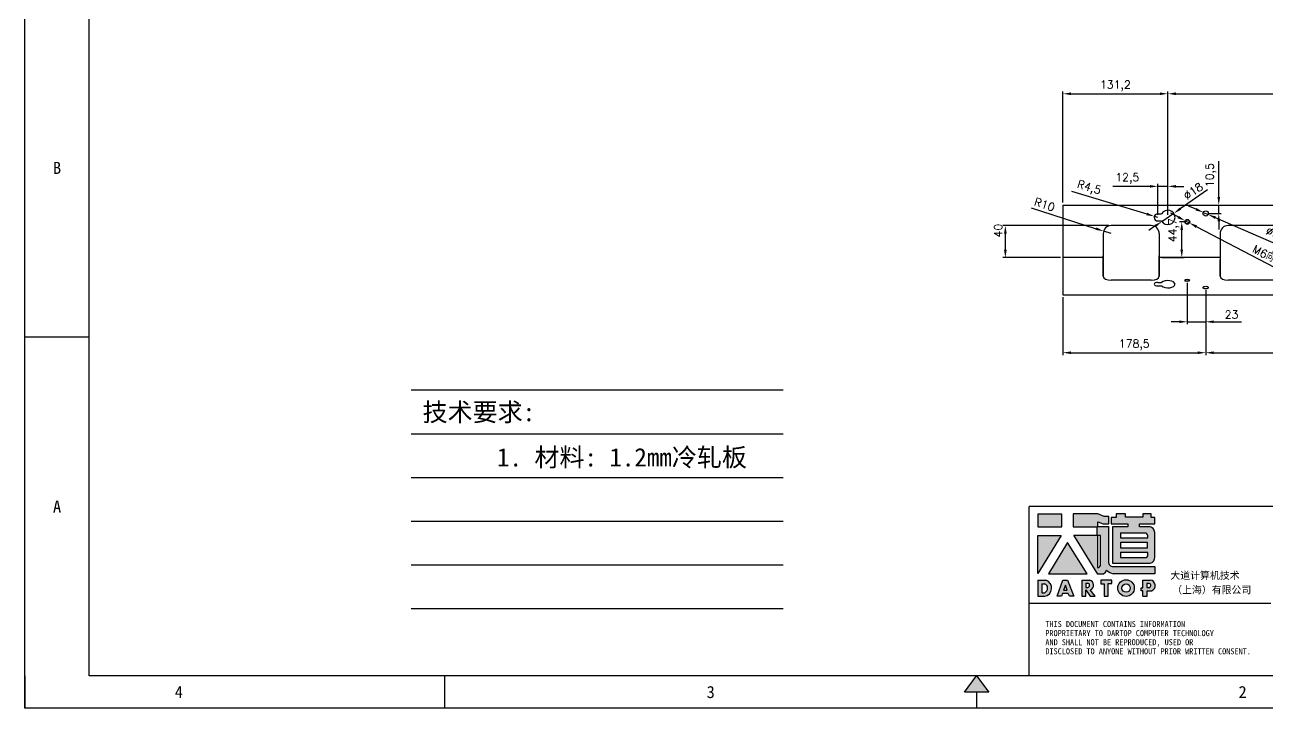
# Model space of a CAD drawing. Header units: millimetres. Extents: x -32103 to 8419, y 14505 to 33139.
# Drawn here: x 3579 to 5131, y 14505 to 15359 of the extents above; entities that cross this region are included whole.
import ezdxf
from ezdxf.enums import TextEntityAlignment as Align

# ---------------------------------------------------------------- set-up
doc = ezdxf.new("R2010")
doc.units = ezdxf.units.MM
doc.linetypes.add('DOT', pattern=[0.25, 0, -0.25])
doc.layers.add('4', color=7, linetype='Continuous')
doc.layers.add('print', color=30, linetype='Continuous')
doc.layers.add('dim', color=2, linetype='Continuous', lineweight=9)
doc.styles.add('Dartop', font='')
doc.styles.add('HZ', font='')
doc.styles.add('hzHT', font='simhei.ttf')
doc.styles.get("Standard").update_dxf_attribs({"font": 'txt', "bigfont": 'gbcbig.shx'})
doc.styles.get('Dartop').set_extended_font_data('FangSong_GB2312')
doc.styles.get('HZ').set_extended_font_data('SimSun')
doc.dimstyles.new('2-small', dxfattribs={"dimtxt": 10, "dimasz": 10, "dimexe": 3, "dimexo": 3, "dimgap": 4, "dimtad": 1, "dimtxsty": 'Standard', "dimcen": 5, "dimazin": 0, "dimtfac": 1, "dimtmove": 0, "dimatfit": 3, "dimfxl": 0, "dimarcsym": 0})

# ---------------------------------------------------------------- blocks, each defined once
blk = doc.blocks.new('*U5')
at = {"color": 254, "linetype": 'Continuous', "extrusion": (0, 0, -1)}
for points in [[(-17, 0.333), (-16.812, 0.25), (-17, 0.5)], [(-17, 0.333), (-17, 0.5), (-17.188, 0.25)], [(-17, 0.333), (-17.188, 0.25), (-16.812, 0.25)]]:
    blk.add_solid(points, dxfattribs=at)
blk = doc.blocks.new('dadao')
for p, q in [((48, 19.2), (44.9, 10.4)), ((44.9, 10.4), (51.2, 10.4)), ((51.2, 10.4), (48, 19.2))]:
    blk.add_line(p, q)
for points in [[(41.8, 121.6), (41.8, 143.7), (-0.4, 143.7), (-0.4, 121.6), (41.8, 121.6)], [(104.8, 122), (104.8, 130.3), (114.1, 126.3), (124.2, 126.3), (124.2, 139.6), (115.9, 139.6), (105.1, 143.9), (61.5, 143.9)], [(61.7, 144), (61.7, 121.3), (103.9, 121.3)], [(113.4, 38.7), (105.1, 38.7), (63, 106.5), (103.9, 106.5), (103.9, 120.9), (103.9, 121.3)], [(109.7, 53.6), (109.7, 106.2), (104.3, 106.2), (104.3, 50.4), (106.6, 50.4)], [(144.6, 94.4), (144.6, 84.8), (192, 84.8), (192, 94.1), (144.9, 94.1)], [(120.2, 45), (119.5, 45), (119.5, 44.6)], [(0, 28), (0, 0), (11.8, 0)], [(0.1, 28), (14, 28)], [(7.1, 21.8), (7.1, 6.1), (12, 6.1)], [(7.1, 21.8), (11.4, 21.8)], [(76.8, 28.2), (76.8, 0), (84.1, 0), (84.1, 11.1), (91.6, -0.1), (100.3, -0.1), (91.7, 11.1)], [(76.8, 28.2), (90.6, 28.2)], [(84, 22.7), (84, 15.3), (87.2, 15.3)], [(84, 22.7), (87.3, 22.7)], [(183.7, 0), (183.7, 9.6), (180.6, 9.6), (180.6, 14.9), (183.8, 14.9), (183.8, 28.1), (196.1, 28.1), (196.5, 28.1)], [(194.9, 22.3), (190.8, 22.3), (190.8, 15), (194.4, 15)], [(183.7, 0), (190.9, 0), (190.9, 9.6), (198.8, 9.6)]]:
    blk.add_lwpolyline(points)
blk.add_lwpolyline([(137.1, 144.2), (137.1, 137.9), (128.3, 137.9), (128.3, 126.5), (157.3, 126.5), (157.3, 121.5), (130.3, 121.5), (130.3, 57.5), (194.4, 57.5, 0.414214), (204.4, 67.5), (204.4, 111.3, 0.414214), (194.4, 121.3), (177.5, 121.3), (177.5, 126.3), (204.7, 126.3), (204.7, 137.7), (198.2, 137.7), (198.2, 143.9), (183.3, 143.9), (183.3, 138), (153, 138), (153, 144.2), (137.1, 144.2)], format="xyb", close=True)
for points in [[(104.8, 122), (123.4, 122), (123.4, 60, 0.414214), (131.4, 52), (204.8, 52), (204.8, 39.1), (131.7, 39.1)], [(144.3, 110.8), (144.3, 101.8), (192.3, 101.8), (192.3, 105.5, 0.414214), (187.3, 110.5), (144.3, 110.5)], [(144.6, 77), (144.6, 67.5), (187.6, 67.5, 0.414214), (192.6, 72.5), (192.6, 76.4), (144.6, 76.4)]]:
    blk.add_lwpolyline(points, format="xyb")
for points in [[(-0.3, 106.2), (40.4, 106.2), (-0.3, 39.7), (-0.3, 106.2)], [(51.7, 94.1), (18.4, 39.3), (86.2, 39.3)], [(43.8, 28.2), (51.8, 28.2), (62.6, -0.1), (55, -0.1), (53.2, 5), (42.9, 5), (41.1, 0), (33.6, 0)], [(110, 28.1), (110, 21.9), (116, 21.9), (116, -0.1), (123.2, -0.1), (123.2, 22), (129.2, 22), (129.2, 28.1), (110, 28.1)]]:
    blk.add_lwpolyline(points, close=True)
for radius in [14.5, 7.44]:
    blk.add_circle((154.2, 14.2), radius)
for centre, radius, start, end in [((99.2, 60.7), 12.6, 305.6399, 325.969), ((111.6, 46.7), 8.19, 282.9811, 347.6627), ((136, 61.7), 22.9, 226.7358, 259.3209), ((8.5, 13.9), 8.49, 294.2143, 69.7177), ((9.6, 14.2), 14.4, 278.6604, 72.3203), ((86.4, 19), 3.8, 282.527, 76.7196), ((88.6, 19.4), 8.95, 290.6073, 77.2124), ((193.7, 18.7), 3.8, 280.9891, 72.5513), ((195.7, 18.6), 9.51, 288.8959, 85.2442)]:
    blk.add_arc(centre, radius, start, end)
blk = doc.blocks.new('*D83')
at = {"layer": 'Defpoints', "color": 0}
for p in [(4804.2, 15107.7), (4936.6, 15107.7), (4876.1, 15067.7)]:
    blk.add_point(p, dxfattribs=at)
at = {"layer": 'dim', "color": 0, "lineweight": -2}
for p, q in [((4933.6, 15107.7), (4801.2, 15107.7)), ((4804.2, 15077.7), (4804.2, 15097.7)), ((4873.1, 15067.7), (4801.2, 15067.7))]:
    blk.add_line(p, q, dxfattribs=at)
at = {"layer": 'dim', "color": 0}
for points in [[(4802.5, 15097.7), (4805.9, 15097.7), (4804.2, 15107.7)], [(4802.5, 15077.7), (4805.9, 15077.7), (4804.2, 15067.7)]]:
    blk.add_solid(points, dxfattribs=at)
at = {"layer": 'dim', "color": 0, "insert": (4795.2, 15101.4), "char_height": 10, "attachment_point": 5, "rotation": 90}
blk.add_mtext('40', dxfattribs=at)
blk = doc.blocks.new('*D84')
at = {"layer": 'Defpoints', "color": 0}
for p in [(4927.1, 15100.8), (4936.6, 15097.7)]:
    blk.add_point(p, dxfattribs=at)
at = {"layer": 'dim', "color": 0, "lineweight": -2}
for p, q in [((4836.3, 15130.1), (4917.6, 15103.9)), ((4936.6, 15097.7), (4927.1, 15100.8))]:
    blk.add_line(p, q, dxfattribs=at)
at = {"layer": 'dim', "color": 0}
blk.add_solid([(4918.1, 15105.5), (4917, 15102.3), (4927.1, 15100.8)], dxfattribs=at)
at = {"layer": 'dim', "color": 0, "insert": (4853.2, 15134.1), "char_height": 10, "attachment_point": 5, "rotation": 342.1088}
blk.add_mtext('R10', dxfattribs=at)
blk = doc.blocks.new('*D85')
at = {"layer": 'Defpoints', "color": 0}
for p in [(5007.3, 15272.4), (4876.1, 15133.4), (5007.3, 15118)]:
    blk.add_point(p, dxfattribs=at)
at = {"layer": 'dim', "color": 0, "lineweight": -2}
for p, q in [((4876.1, 15136.4), (4876.1, 15275.4)), ((4886.1, 15272.4), (4997.3, 15272.4)), ((5007.3, 15121), (5007.3, 15275.4))]:
    blk.add_line(p, q, dxfattribs=at)
at = {"layer": 'dim', "color": 0}
for points in [[(4886.1, 15274.1), (4886.1, 15270.8), (4876.1, 15272.4)], [(4997.3, 15274.1), (4997.3, 15270.8), (5007.3, 15272.4)]]:
    blk.add_solid(points, dxfattribs=at)
at = {"layer": 'dim', "color": 0, "insert": (4941.7, 15282.3), "char_height": 10, "attachment_point": 5}
blk.add_mtext('131,2', dxfattribs=at)
blk = doc.blocks.new('*D86')
at = {"layer": 'Defpoints', "color": 0}
for p in [(5594.2, 15272.4), (5007.3, 15118), (5594.2, 15118)]:
    blk.add_point(p, dxfattribs=at)
at = {"layer": 'dim', "color": 0, "lineweight": -2}
for p, q in [((5007.3, 15121), (5007.3, 15275.4)), ((5017.3, 15272.4), (5584.2, 15272.4)), ((5594.2, 15121), (5594.2, 15275.4))]:
    blk.add_line(p, q, dxfattribs=at)
at = {"layer": 'dim', "color": 0}
for points in [[(5017.3, 15274.1), (5017.3, 15270.8), (5007.3, 15272.4)], [(5584.2, 15274.1), (5584.2, 15270.8), (5594.2, 15272.4)]]:
    blk.add_solid(points, dxfattribs=at)
at = {"layer": 'dim', "color": 0, "insert": (5300.7, 15282.3), "char_height": 10, "attachment_point": 5}
blk.add_mtext('586,9', dxfattribs=at)
blk = doc.blocks.new('*D90')
at = {"layer": 'Defpoints', "color": 0}
for p in [(4994.8, 15156.8), (4994.8, 15118), (5007.3, 15118)]:
    blk.add_point(p, dxfattribs=at)
at = {"layer": 'dim', "color": 0, "lineweight": -2}
for p, q in [((4984.8, 15156.8), (4938.5, 15156.8)), ((4994.8, 15121), (4994.8, 15159.8)), ((5007.3, 15156.8), (4994.8, 15156.8)), ((5007.3, 15121), (5007.3, 15159.8)), ((5017.3, 15156.8), (5027.3, 15156.8))]:
    blk.add_line(p, q, dxfattribs=at)
at = {"layer": 'dim', "color": 0}
for points in [[(4984.8, 15158.4), (4984.8, 15155.1), (4994.8, 15156.8)], [(5017.3, 15158.4), (5017.3, 15155.1), (5007.3, 15156.8)]]:
    blk.add_solid(points, dxfattribs=at)
at = {"layer": 'dim', "color": 0, "insert": (4956.6, 15166.6), "char_height": 10, "attachment_point": 5}
blk.add_mtext('12,5', dxfattribs=at)
blk = doc.blocks.new('*D91')
at = {"layer": 'Defpoints', "color": 0}
for p in [(4999.9, 15112.9), (5014.7, 15123.1)]:
    blk.add_point(p, dxfattribs=at)
at = {"layer": 'dim', "color": 0, "lineweight": -2}
for p, q in [((5057, 15152.3), (5022.9, 15128.8)), ((4999.9, 15112.9), (5014.7, 15123.1)), ((4991.6, 15107.3), (4983.4, 15101.6))]:
    blk.add_line(p, q, dxfattribs=at)
at = {"layer": 'dim', "color": 0}
for points in [[(5022, 15130.2), (5023.9, 15127.4), (5014.7, 15123.1)], [(4990.7, 15108.6), (4992.6, 15105.9), (4999.9, 15112.9)]]:
    blk.add_solid(points, dxfattribs=at)
at = {"layer": 'dim', "color": 0, "insert": (5039, 15150.8), "char_height": 10, "attachment_point": 5, "rotation": 34.5567}
blk.add_mtext('∅18', dxfattribs=at)
blk = doc.blocks.new('*D92')
at = {"layer": 'Defpoints', "color": 0}
for p in [(4990.5, 15119.3), (4994.8, 15118)]:
    blk.add_point(p, dxfattribs=at)
at = {"layer": 'dim', "color": 0, "lineweight": -2}
for p, q in [((4886.8, 15150.9), (4980.9, 15122.3)), ((4994.8, 15118), (4990.5, 15119.3))]:
    blk.add_line(p, q, dxfattribs=at)
at = {"layer": 'dim', "color": 0}
blk.add_solid([(4981.4, 15123.9), (4980.4, 15120.7), (4990.5, 15119.3)], dxfattribs=at)
at = {"layer": 'dim', "color": 0, "insert": (4908.6, 15154.5), "char_height": 10, "attachment_point": 5, "rotation": 343.0741}
blk.add_mtext('R4,5', dxfattribs=at)
blk = doc.blocks.new('*D93')
at = {"layer": 'Defpoints', "color": 0}
for p in [(4876.1, 15021.2, 20.5), (5054.6, 15030.3, 15.3), (5054.6, 14949)]:
    blk.add_point(p, dxfattribs=at)
at = {"layer": 'dim', "color": 0, "lineweight": -2}
for p, q in [((4876.1, 15018.2), (4876.1, 14946)), ((5054.6, 15027.3), (5054.6, 14946)), ((4886.1, 14949), (5044.6, 14949))]:
    blk.add_line(p, q, dxfattribs=at)
at = {"layer": 'dim', "color": 0}
for points in [[(4886.1, 14950.6), (4886.1, 14947.3), (4876.1, 14949)], [(5044.6, 14950.6), (5044.6, 14947.3), (5054.6, 14949)]]:
    blk.add_solid(points, dxfattribs=at)
at = {"layer": 'dim', "color": 0, "insert": (4965.3, 14958.8), "char_height": 10, "attachment_point": 5}
blk.add_mtext('178,5', dxfattribs=at)
blk = doc.blocks.new('*D94')
at = {"layer": 'Defpoints', "color": 0}
for p in [(5402.6, 15039.4, 3.7), (5054.6, 15030.3, 15.3), (5402.6, 14949)]:
    blk.add_point(p, dxfattribs=at)
at = {"layer": 'dim', "color": 0, "lineweight": -2}
for p, q in [((5402.6, 15036.4), (5402.6, 14946)), ((5054.6, 15027.3), (5054.6, 14946)), ((5064.6, 14949), (5392.6, 14949))]:
    blk.add_line(p, q, dxfattribs=at)
at = {"layer": 'dim', "color": 0}
for points in [[(5064.6, 14950.6), (5064.6, 14947.3), (5054.6, 14949)], [(5392.6, 14950.6), (5392.6, 14947.3), (5402.6, 14949)]]:
    blk.add_solid(points, dxfattribs=at)
at = {"layer": 'dim', "color": 0, "insert": (5228.6, 14958), "char_height": 10, "attachment_point": 5}
blk.add_mtext('348', dxfattribs=at)
blk = doc.blocks.new('*D105')
at = {"layer": 'Defpoints', "color": 0}
for p in [(5051.6, 15124.2), (5057.6, 15121.6)]:
    blk.add_point(p, dxfattribs=at)
at = {"layer": 'dim', "color": 0, "lineweight": -2}
for p, q in [((5042.5, 15128.2), (5033.3, 15132.2)), ((5051.6, 15124.2), (5057.6, 15121.6)), ((5158.1, 15077.8), (5066.7, 15117.6))]:
    blk.add_line(p, q, dxfattribs=at)
at = {"layer": 'dim', "color": 0}
for points in [[(5043.1, 15129.8), (5041.8, 15126.7), (5051.6, 15124.2)], [(5067.4, 15119.2), (5066.1, 15116.1), (5057.6, 15121.6)]]:
    blk.add_solid(points, dxfattribs=at)
at = {"layer": 'dim', "color": 0, "insert": (5143.8, 15094.7), "char_height": 10, "attachment_point": 5, "rotation": 336.4152}
blk.add_mtext('∅6,5', dxfattribs=at)
blk = doc.blocks.new('*D106')
at = {"layer": 'Defpoints', "color": 0}
for p in [(5028.9, 15113.9), (5034.3, 15111.1)]:
    blk.add_point(p, dxfattribs=at)
at = {"layer": 'dim', "color": 0, "lineweight": -2}
for p, q in [((5020.1, 15118.5), (5011.2, 15123.1)), ((5028.9, 15113.9), (5034.3, 15111.1)), ((5160.6, 15044.8), (5043.1, 15106.4))]:
    blk.add_line(p, q, dxfattribs=at)
at = {"layer": 'dim', "color": 0}
for points in [[(5020.9, 15120), (5019.3, 15117), (5028.9, 15113.9)], [(5043.9, 15107.9), (5042.3, 15104.9), (5034.3, 15111.1)]]:
    blk.add_solid(points, dxfattribs=at)
at = {"layer": 'dim', "color": 0, "insert": (5140.2, 15065.9), "char_height": 10, "attachment_point": 5, "rotation": 332.3067}
blk.add_mtext('M6向下引申', dxfattribs=at)
blk = doc.blocks.new('*D139')
at = {"layer": 'Defpoints', "color": 0}
for p in [(5024.7, 15112.4), (5031.6, 15112.4), (4996.6, 15067.7)]:
    blk.add_point(p, dxfattribs=at)
at = {"layer": 'dim', "color": 0, "lineweight": -2}
for p, q in [((5028.6, 15112.4), (5021.7, 15112.4)), ((5024.7, 15077.7), (5024.7, 15102.4)), ((4999.6, 15067.7), (5027.7, 15067.7))]:
    blk.add_line(p, q, dxfattribs=at)
at = {"layer": 'dim', "color": 0}
for points in [[(5023, 15102.4), (5026.3, 15102.4), (5024.7, 15112.4)], [(5023, 15077.7), (5026.3, 15077.7), (5024.7, 15067.7)]]:
    blk.add_solid(points, dxfattribs=at)
at = {"layer": 'dim', "color": 0, "insert": (5014.8, 15101.9), "char_height": 10, "attachment_point": 5, "rotation": 90}
blk.add_mtext('44,7', dxfattribs=at)
blk = doc.blocks.new('*D140')
at = {"layer": 'Defpoints', "color": 0}
for p in [(5020.9, 15133.4), (5070.9, 15133.4), (5054.6, 15122.9)]:
    blk.add_point(p, dxfattribs=at)
at = {"layer": 'dim', "color": 0, "lineweight": -2}
for p, q in [((5070.9, 15143.4), (5070.9, 15188.1)), ((5023.9, 15133.4), (5073.9, 15133.4)), ((5070.9, 15122.9), (5070.9, 15133.4)), ((5057.6, 15122.9), (5073.9, 15122.9)), ((5070.9, 15112.9), (5070.9, 15102.9))]:
    blk.add_line(p, q, dxfattribs=at)
at = {"layer": 'dim', "color": 0}
for points in [[(5069.3, 15143.4), (5072.6, 15143.4), (5070.9, 15133.4)], [(5069.3, 15112.9), (5072.6, 15112.9), (5070.9, 15122.9)]]:
    blk.add_solid(points, dxfattribs=at)
at = {"layer": 'dim', "color": 0, "insert": (5061.1, 15170.8), "char_height": 10, "attachment_point": 5, "rotation": 90}
blk.add_mtext('10,5', dxfattribs=at)
blk = doc.blocks.new('*D141')
at = {"layer": 'Defpoints', "color": 0}
for p in [(5031.6, 15039.4, 5.8), (5054.6, 15030.3, 15.3), (5054.6, 14987.6)]:
    blk.add_point(p, dxfattribs=at)
at = {"layer": 'dim', "color": 0, "lineweight": -2}
for p, q in [((5031.6, 15036.4), (5031.6, 14984.6)), ((5054.6, 15027.3), (5054.6, 14984.6)), ((5021.6, 14987.6), (5011.6, 14987.6)), ((5031.6, 14987.6), (5054.6, 14987.6)), ((5064.6, 14987.6), (5099.3, 14987.6))]:
    blk.add_line(p, q, dxfattribs=at)
at = {"layer": 'dim', "color": 0}
for points in [[(5021.6, 14989.3), (5021.6, 14986), (5031.6, 14987.6)], [(5064.6, 14989.3), (5064.6, 14986), (5054.6, 14987.6)]]:
    blk.add_solid(points, dxfattribs=at)
at = {"layer": 'dim', "color": 0, "insert": (5086.9, 14996.6), "char_height": 10, "attachment_point": 5}
blk.add_mtext('23', dxfattribs=at)

msp = doc.modelspace()

# ---------------------------------------------------------------- hatches: boundary and pattern name
for points in [[(4874.76, 14747.443), (4844.625, 14747.443), (4844.625, 14731.698), (4874.76, 14731.698)], [(4873.79, 14720.682), (4844.706, 14720.682), (4844.706, 14673.196)], [(4881.852, 14712.065), (4858.077, 14672.88), (4906.489, 14672.88)], [(4937.228, 14664.862), (4923.47, 14664.862), (4923.47, 14660.497), (4927.762, 14660.497), (4927.762, 14644.768), (4932.902, 14644.768), (4932.902, 14660.508), (4937.228, 14660.508)]]:
    msp.add_hatch(color=0).paths.add_polyline_path(points)
h = msp.add_hatch(color=0)
h.paths.add_polyline_path([(4919.794, 14737.874), (4926.445, 14735.001), (4933.635, 14735.001), (4933.635, 14744.518), (4927.703, 14744.518), (4919.974, 14747.57), (4888.999, 14747.57), (4888.999, 14731.475), (4919.137, 14731.475), (4919.137, 14731.15), (4919.137, 14720.863), (4889.912, 14720.863), (4919.972, 14672.487), (4925.924, 14672.487, 0.27937482), (4930.269, 14676.712), (4930.269, 14676.935), (4930.794, 14676.935, 0.14314537), (4938.989, 14672.765), (4991.223, 14672.765), (4991.223, 14681.939), (4938.767, 14681.939, -0.41421356), (4933.053, 14687.653), (4933.053, 14731.984), (4919.794, 14731.984)])
h.paths.add_polyline_path([(4919.44, 14720.657), (4923.27, 14720.656), (4923.27, 14683.11, -0.08893574), (4921.051, 14680.827), (4919.427, 14680.827)], flags=16)
h = msp.add_hatch(color=0)
h.paths.add_polyline_path([(4991.133, 14743.185), (4986.485, 14743.185), (4986.485, 14747.606), (4975.863, 14747.606), (4975.863, 14743.406), (4954.175, 14743.406), (4954.175, 14747.827), (4942.817, 14747.827), (4942.817, 14743.324), (4936.541, 14743.324), (4936.541, 14735.174), (4957.252, 14735.174), (4957.252, 14731.569), (4937.953, 14731.569), (4937.953, 14685.93), (4983.769, 14685.93, 0.41421356), (4990.911, 14693.072), (4990.911, 14724.327, 0.41421356), (4983.769, 14731.469), (4971.658, 14731.469), (4971.658, 14735.006), (4991.133, 14735.006)])
h.paths.add_polyline_path([(4978.71, 14723.732, -0.41421356), (4982.281, 14720.161), (4982.281, 14717.542), (4947.978, 14717.542), (4947.978, 14723.732)], flags=16)
h.paths.add_polyline_path([(4982.059, 14712.015), (4982.059, 14705.383), (4948.2, 14705.383), (4948.2, 14712.015)], flags=16)
h.paths.add_polyline_path([(4982.501, 14699.414), (4982.501, 14696.575, -0.41421356), (4978.93, 14693.004), (4948.2, 14693.004), (4948.2, 14699.414)], flags=16)
h = msp.add_hatch(color=0)
h.paths.add_polyline_path([(4854.897, 14664.791), (4844.92, 14664.791), (4844.92, 14644.828), (4853.323, 14644.828, 0.79301591)])
h.paths.add_polyline_path([(4853.471, 14649.199), (4849.982, 14649.199), (4849.982, 14660.419), (4853.086, 14660.419, -0.67136089)], flags=16)
h = msp.add_hatch(color=0)
h.paths.add_polyline_path([(4881.927, 14664.955), (4876.233, 14664.955), (4868.91, 14644.806), (4874.304, 14644.806), (4875.573, 14648.377), (4882.88, 14648.377), (4884.177, 14644.763), (4889.614, 14644.763)])
h.paths.add_polyline_path([(4881.484, 14652.226), (4876.957, 14652.226), (4879.179, 14658.557)], flags=16)
h = msp.add_hatch(color=0)
h.paths.add_polyline_path([(4909.605, 14664.941), (4899.792, 14664.941), (4899.792, 14644.795), (4904.977, 14644.795), (4904.977, 14652.782), (4910.308, 14644.723), (4916.574, 14644.723), (4910.44, 14652.731, 0.74405494)])
h.paths.add_polyline_path([(4904.93, 14655.763), (4904.93, 14661.054), (4907.248, 14661.054, -0.79680897), (4907.213, 14655.763)], flags=16)
h = msp.add_hatch(color=0)
h.paths.add_polyline_path([(4944.707, 14654.94, 1), (4965.394, 14654.94, 1)])
h.paths.add_polyline_path([(4960.364, 14654.94, -1), (4949.737, 14654.94, -1)], flags=16)
h = msp.add_hatch(color=0)
h.paths.add_polyline_path([(4985.235, 14664.893), (4984.938, 14664.893), (4976.19, 14664.893), (4976.19, 14655.491), (4973.869, 14655.491), (4973.869, 14651.675), (4976.152, 14651.675), (4976.152, 14644.83), (4981.259, 14644.83), (4981.259, 14651.701), (4986.871, 14651.701, 0.81230381)])
h.paths.add_polyline_path([(4981.184, 14655.517), (4981.184, 14660.776), (4984.09, 14660.776, -0.77821343), (4983.793, 14655.517)], flags=16)

# ---------------------------------------------------------------- linework, layer by layer
at = {"color": 0, "linetype": 'DOT'}
for p, q in [((3578.663, 14545.286), (3578.663, 16237.385)), ((6097.836, 14504.998), (3578.663, 14504.998))]:
    msp.add_line(p, q, dxfattribs=at)
at = {"color": 0}
for p, q in [((3659.239, 14545.286), (3659.239, 16237.385)), ((3659.239, 14968.311), (3578.663, 14968.311)), ((6057.548, 14756.799), (4833.798, 14756.799)), ((4833.798, 14545.286), (4833.798, 14756.799)), ((4833.798, 14635.935), (5135.958, 14635.935)), ((3578.663, 14545.286), (3578.663, 14504.998)), ((6057.548, 14545.286), (3659.239, 14545.286)), ((4103.577, 14504.998), (4103.577, 14545.286)), ((4768.33, 14525.142), (4768.33, 14504.998)), ((3578.663, 14504.998), (3578.663, 14504.998))]:
    msp.add_line(p, q, dxfattribs=at)
for p, q in [((4876.095, 15133.437), (5916.095, 15133.437)), ((4876.095, 15133.437), (4876.095, 15021.23, 20.5)), ((4994.795, 15122.537), (4999.5, 15122.537)), ((4994.795, 15113.537), (4999.5, 15113.537)), ((4926.595, 15097.737), (4926.595, 15044.416)), ((4986.595, 15107.737), (4936.595, 15107.737)), ((4996.595, 15097.737), (4996.595, 15044.416)), ((5072.595, 15097.737), (5072.595, 15044.416, 30.311)), ((5360.595, 15107.737), (5082.595, 15107.737)), ((4926.595, 15067.737), (4876.095, 15067.737)), ((5072.595, 15067.737), (4996.595, 15067.737)), ((4876.095, 15021.23, 20.5), (5916.095, 15021.23, 20.5))]:
    msp.add_line(p, q)
at = {"extrusion": (0, -0.866025, 0.5)}
for p, q in [((4926.595, 15067.737), (4876.095, 15067.737)), ((4926.595, 15044.416, -30.311), (4926.595, 15069.849, 38.3)), ((4996.595, 15044.416, -30.311), (4996.595, 15069.849, 38.3)), ((5072.595, 15067.737), (4996.595, 15067.737)), ((5072.595, 15044.416), (5072.595, 15064.849, 38.3)), ((4986.595, 15039.416, -38.971), (4936.595, 15039.416, -38.971)), ((4994.795, 15036.817, -59.366), (4999.5, 15036.817, -59.366)), ((4994.795, 15032.317, -67.16), (4999.5, 15032.317, -67.16)), ((5360.595, 15039.416, -8.66), (5082.595, 15039.416, -8.66))]:
    msp.add_line(p, q, dxfattribs=at)
at = {"color": 0}
msp.add_lwpolyline([(4768.33, 14545.286), (4783.438, 14525.142), (4753.222, 14525.142), (4768.33, 14545.286)], close=True, dxfattribs=at)
for centre, radius in [((5054.595, 15122.937), 3.25), ((5031.595, 15112.457), 3), ((5031.595, 15112.457), 2.5)]:
    msp.add_circle(centre, radius)
at = {"extrusion": (0, -0.866025, 0.5)}
for centre, radius in [((5031.593, 7524.76, -13021.6), 3), ((5031.593, 7524.76, -13021.6), 2.5), ((5054.595, 7528.368, -13009.017), 3.25)]:
    msp.add_circle(centre, radius, dxfattribs=at)
for centre, radius, start, end in [((5007.295, 15118.037), 9, 210, 150), ((4994.795, 15118.037), 4.5, 90, 270), ((4936.595, 15097.737), 10, 90, 180), ((4986.595, 15097.737), 10, 0, 90), ((5082.595, 15097.737), 10, 90, 180)]:
    msp.add_arc(centre, radius, start, end)
for centre, radius, start, end in [((4936.595, 7495.958, -13044.002), 10, 180, 270), ((4986.595, 7495.958, -13044.002), 10, 270, 0), ((4994.795, 7462.496, -13051.948), 4.5, 90, 270), ((5007.295, 7462.496, -13051.948), 9, 210, 150), ((5082.595, 7522.208, -13028.847), 10, 180, 270)]:
    msp.add_arc(centre, radius, start, end, dxfattribs=at)
at = {"layer": 'Defpoints'}
for p, q in [((4061.655, 14902.398), (4526.693, 14902.398)), ((4061.655, 14847.798), (4526.693, 14847.798)), ((4061.655, 14847.798), (4526.693, 14847.798)), ((4061.655, 14793.198), (4526.693, 14793.198)), ((4061.655, 14738.598), (4526.693, 14738.598)), ((4061.655, 14683.998), (4526.693, 14683.998)), ((4061.655, 14629.398), (4526.693, 14629.398))]:
    msp.add_line(p, q, dxfattribs=at)
at = {"layer": 'print'}
msp.add_lwpolyline([(3578.663, 16277.673), (6138.124, 16277.673), (6138.124, 14504.998), (3578.663, 14504.998)], close=True, dxfattribs=at)

# ---------------------------------------------------------------- block references
at = {"color": 0, "xscale": 0.7141973048657924, "yscale": 0.7141973049202118, "zscale": 0.7141973049268417}
msp.add_blockref('dadao', (4844.92, 14644.828), dxfattribs=at)
at = {"color": 0, "linetype": 'Continuous', "xscale": 80.57610619627711, "yscale": 80.57610619687368, "zscale": 80.57610619687446}
msp.add_blockref('*U5', (3398.536, 14504.998), dxfattribs=at)

# ---------------------------------------------------------------- texts
at = {"color": 0, "style": 'Dartop'}
for s, p in [('B', (3618.951, 15179.823)), ('A', (3618.951, 14756.799)), ('4', (3771.201, 14525.142)), ('3', (4435.953, 14525.142)), ('2', (5100.706, 14525.142))]:
    msp.add_text(s, height=15.108, dxfattribs=at).set_placement(p, align=Align.MIDDLE_CENTER)
at = {"style": 'HZ'}
for s, p in [('技术要求:', (4146.11, 14874.842)), ('     1. 材料: 1.2mm冷轧板', (4285.978, 14818.356))]:
    msp.add_text(s, height=22.932, dxfattribs=at).set_placement(p, align=Align.MIDDLE_CENTER)
at = {"color": 0, "style": 'hzHT'}
for s, p in [('THIS DOCUMENT CONTAINS INFORMATION', (4854.192, 14606.248)), ('PROPRIETARY TO DARTOP COMPUTER TECHNOLOGY', (4854.192, 14594.917)), ('AND SHALL NOT BE REPRODUCED, USED OR', (4854.192, 14583.586)), ('DISCLOSED TO ANYONE WITHOUT PRIOR WRITTEN CONSENT.', (4854.192, 14572.255))]:
    msp.add_text(s, height=7.55401, dxfattribs=at).set_placement(p)
at = {"layer": '4', "color": 0, "style": 'hzHT'}
for s, p in [('大道计算机技术', (5010.43, 14666.248)), ('（上海）有限公司', (5012.711, 14648.181))]:
    msp.add_text(s, height=9.0648, dxfattribs=at).set_placement(p)

# ---------------------------------------------------------------- dimensions: what is measured, and where the dimension line sits
at = {"layer": 'dim'}
for base, p1, p2, picture, middle in [((5007.295, 15272.421), (4876.095, 15133.437), (5007.295, 15118.037), '*D85', (4941.695, 15282.254)), ((5594.195, 15272.421), (5007.295, 15118.037), (5594.195, 15118.037), '*D86', (5300.745, 15282.254)), ((4994.795, 15156.753), (5007.295, 15118.037), (4994.795, 15118.037), '*D90', (4956.628, 15166.586)), ((5054.595, 14987.622), (5031.593, 15039.416, 5.834), (5054.595, 15030.323, 15.25), '*D141', (5086.928, 14996.622)), ((5402.597, 14948.959), (5054.595, 15030.323, 15.25), (5402.597, 15039.416, 3.724), '*D94', (5228.596, 14957.959)), ((5054.595, 14948.959), (4876.095, 15021.23, 20.5), (5054.595, 15030.323, 15.25), '*D93', (4965.345, 14958.792))]:
    dim = msp.add_linear_dim(base=base, p1=p1, p2=p2, dimstyle='2-small', override={"dimpost": '\\X'}, dxfattribs=at)
    dim.commit()
    dim.dimension.update_dxf_attribs({"geometry": picture, "text_midpoint": middle})
for base, p1, p2, picture, middle in [((5070.926, 15133.437), (5054.595, 15122.937), (5020.88, 15133.437), '*D140', (5070.926, 15170.77)), ((4804.2, 15107.737), (4876.095, 15067.737), (4936.595, 15107.737), '*D83', (4804.2, 15101.437)), ((5024.657, 15112.438), (4996.595, 15067.737), (5031.63, 15112.438), '*D139', (5024.657, 15101.938))]:
    dim = msp.add_linear_dim(base=base, p1=p1, p2=p2, angle=90, dimstyle='2-small', override={"dimpost": '\\X'}, dxfattribs=at)
    dim.commit()
    dim.dimension.update_dxf_attribs({"geometry": picture, "text_midpoint": middle, "dimtype": 160})
for center, mpoint, picture, middle in [((4994.795, 15118.037), (4990.489, 15119.347), '*D92', (4905.735, 15145.139)), ((4936.595, 15097.737), (4927.078, 15100.809), '*D84', (4850.431, 15125.552))]:
    dim = msp.add_radius_dim(center=center, mpoint=mpoint, dimstyle='2-small', override={"dimpost": '\\X'}, dxfattribs=at)
    dim.commit()
    dim.dimension.update_dxf_attribs({"geometry": picture, "text_midpoint": middle, "dimtype": 164})
dim = msp.add_diameter_dim_2p(p1=(4999.882, 15112.932), p2=(5014.707, 15123.142), dimstyle='2-small', override={"dimpost": '\\X'}, dxfattribs=at)
dim.commit()
dim.dimension.update_dxf_attribs({"geometry": '*D91', "text_midpoint": (5038.975, 15150.785)})
dim = msp.add_diameter_dim_2p(p1=(5051.616, 15124.237), p2=(5057.573, 15121.637), dimstyle='2-small', override={"dimpost": '\\X'}, dxfattribs=at)
dim.commit()
dim.dimension.update_dxf_attribs({"geometry": '*D105', "text_midpoint": (5139.878, 15085.705), "dimtype": 163})
dim = msp.add_diameter_dim_2p(p1=(5028.938, 15113.851), p2=(5034.251, 15111.063), text='M6向下引申', dimstyle='2-small', override={"dimpost": '\\X'}, dxfattribs=at)
dim.commit()
dim.dimension.update_dxf_attribs({"geometry": '*D106', "text_midpoint": (5135.938, 15057.691), "dimtype": 163})

doc.saveas('drawing.dxf')
